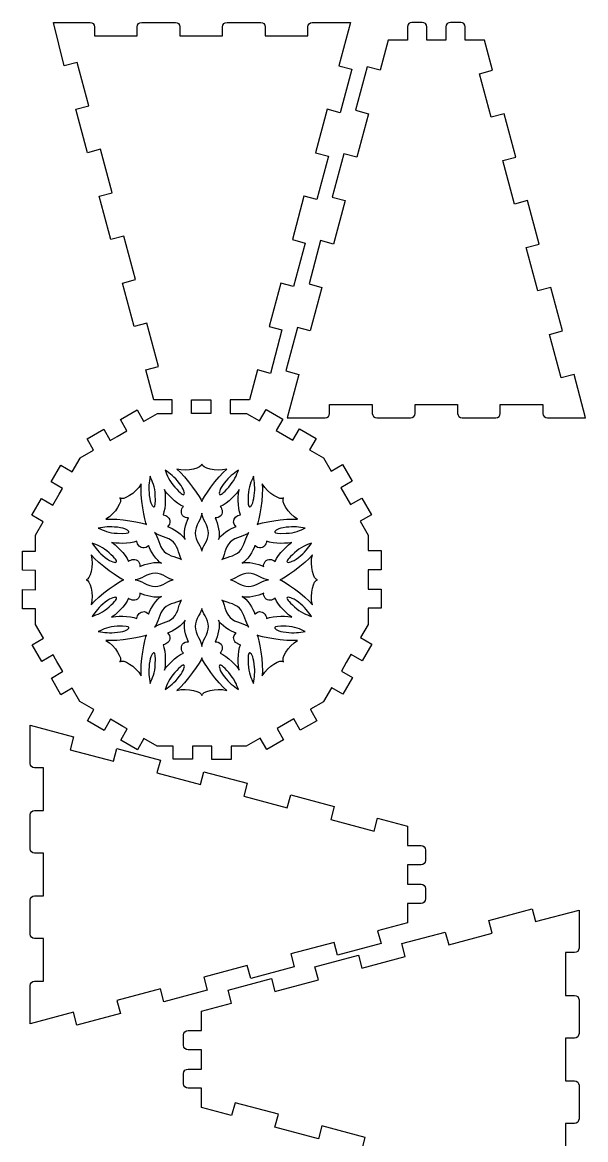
# Model space of a CAD drawing. Extents: x 4 to 934, y -398 to -4.
# Drawn here: x 470.2 to 596.6, y -254.5 to -4 of the extents above; entities that cross this region are included whole.
import ezdxf

# ---------------------------------------------------------------- set-up
doc = ezdxf.new("R2010")
doc.units = 0
doc.header["$MEASUREMENT"] = 0
doc.layers.add('LAYER_1', color=7, linetype='CONTINUOUS')

msp = doc.modelspace()

# ---------------------------------------------------------------- linework, layer by layer
at = {"layer": 'LAYER_1'}
msp.add_lwpolyline([(508.2, -88.68), (512.52, -88.68), (512.52, -91.68), (508.2, -91.68), (508.2, -88.68)], dxfattribs=at)
for points, knots in [([(547.83, -126.74), (547.83, -126.74), (550.76, -126.74), (550.76, -126.74), (550.76, -126.74), (550.76, -122.42), (550.76, -122.42), (550.76, -122.42), (547.83, -122.42), (547.83, -122.42), (547.83, -122.42), (547.83, -122.42), (547.83, -122.42), (547.83, -122.42), (547.83, -119), (547.83, -119), (547.83, -119), (547.82, -119), (547.82, -119), (547.82, -119), (546.01, -115.86), (546.01, -115.86), (546.01, -115.86), (548.55, -114.4), (548.55, -114.4), (548.55, -114.4), (546.39, -110.66), (546.39, -110.66), (546.39, -110.66), (543.85, -112.12), (543.85, -112.12), (543.85, -112.12), (541.69, -108.37), (541.69, -108.37), (541.69, -108.37), (544.23, -106.91), (544.23, -106.91), (544.23, -106.91), (542.07, -103.17), (542.07, -103.17), (542.07, -103.17), (539.53, -104.63), (539.53, -104.63), (539.53, -104.63), (539.53, -104.63), (539.53, -104.63), (539.53, -104.63), (537.82, -101.68), (537.82, -101.68), (537.82, -101.68), (534.68, -99.86), (534.68, -99.86), (534.68, -99.86), (534.68, -99.86), (534.68, -99.86), (534.68, -99.86), (536.14, -97.32), (536.14, -97.32), (536.14, -97.32), (532.4, -95.17), (532.4, -95.17), (532.4, -95.17), (530.94, -97.7), (530.94, -97.7), (530.94, -97.7), (527.19, -95.54), (527.19, -95.54), (527.19, -95.54), (528.65, -93), (528.65, -93), (528.65, -93), (524.91, -90.84), (524.91, -90.84), (524.91, -90.84), (523.45, -93.38), (523.45, -93.38), (523.45, -93.38), (520.51, -91.68), (520.51, -91.68), (520.51, -91.68), (516.84, -91.68), (516.84, -91.68), (516.84, -91.68), (516.84, -88.68), (516.84, -88.68), (516.84, -88.68), (521.17, -88.68), (521.17, -88.68), (521.17, -88.68), (522.97, -81.94), (522.97, -81.94), (522.97, -81.94), (525.87, -82.72), (525.87, -82.72), (525.87, -82.72), (528.48, -72.97), (528.48, -72.97), (528.48, -72.97), (525.58, -72.2), (525.58, -72.2), (525.58, -72.2), (525.58, -72.2), (525.58, -72.2), (525.58, -72.2), (528.19, -62.46), (528.19, -62.46), (528.19, -62.46), (528.19, -62.46), (528.19, -62.46), (528.19, -62.46), (531.09, -63.23), (531.09, -63.23), (531.09, -63.23), (533.7, -53.49), (533.7, -53.49), (533.7, -53.49), (530.8, -52.71), (530.8, -52.71), (530.8, -52.71), (530.8, -52.71), (530.8, -52.71), (530.8, -52.71), (533.41, -42.97), (533.41, -42.97), (533.41, -42.97), (533.42, -42.97), (533.42, -42.97), (533.42, -42.97), (536.31, -43.75), (536.31, -43.75), (536.31, -43.75), (538.92, -34), (538.92, -34), (538.92, -34), (536.03, -33.23), (536.03, -33.23), (536.03, -33.23), (536.02, -33.23), (536.02, -33.23), (536.02, -33.23), (538.63, -23.49), (538.63, -23.49), (538.63, -23.49), (538.64, -23.49), (538.64, -23.49), (538.64, -23.49), (541.53, -24.26), (541.53, -24.26), (541.53, -24.26), (544.14, -14.52), (544.14, -14.52), (544.14, -14.52), (541.25, -13.74), (541.25, -13.74), (541.25, -13.74), (541.24, -13.74), (541.24, -13.74), (541.24, -13.74), (543.85, -4), (543.85, -4), (543.85, -4), (535.29, -4), (535.29, -4), (535.29, -4), (535.28, -4), (535.28, -4), (534.73, -4.01), (534.29, -4.45), (534.29, -5), (534.29, -5), (534.29, -7), (534.29, -7), (534.29, -7), (524.72, -7), (524.72, -7), (524.72, -7), (524.72, -5), (524.72, -5), (524.72, -4.45), (524.27, -4), (523.72, -4), (523.72, -4), (516.15, -4), (516.15, -4), (515.59, -4), (515.14, -4.45), (515.14, -5), (515.14, -5), (515.14, -7), (515.14, -7), (515.14, -7), (505.58, -7), (505.58, -7), (505.58, -7), (505.58, -5), (505.58, -5), (505.58, -4.45), (505.13, -4), (504.58, -4), (504.58, -4), (497.01, -4), (497.01, -4), (496.45, -4), (496.01, -4.45), (496.01, -5), (496.01, -5), (496.01, -7), (496.01, -7), (496.01, -7), (486.44, -7), (486.44, -7), (486.44, -7), (486.44, -5), (486.44, -5), (486.44, -4.45), (485.99, -4), (485.44, -4), (485.44, -4), (477.26, -4), (477.26, -4), (477.26, -4), (479.64, -13.74), (479.64, -13.74), (479.64, -13.74), (482.54, -12.97), (482.54, -12.97), (482.54, -12.97), (485.15, -22.71), (485.15, -22.71), (485.15, -22.71), (482.25, -23.49), (482.25, -23.49), (482.25, -23.49), (484.86, -33.23), (484.86, -33.23), (484.86, -33.23), (487.76, -32.45), (487.76, -32.45), (487.76, -32.45), (490.37, -42.2), (490.37, -42.2), (490.37, -42.2), (487.47, -42.97), (487.47, -42.97), (487.47, -42.97), (490.08, -52.71), (490.08, -52.71), (490.08, -52.71), (492.98, -51.94), (492.98, -51.94), (492.98, -51.94), (495.59, -61.68), (495.59, -61.68), (495.59, -61.68), (492.69, -62.46), (492.69, -62.46), (492.69, -62.46), (495.3, -72.2), (495.3, -72.2), (495.3, -72.2), (498.2, -71.42), (498.2, -71.42), (498.2, -71.42), (500.81, -81.16), (500.81, -81.16), (500.81, -81.16), (497.91, -81.94), (497.91, -81.94), (497.91, -81.94), (499.72, -88.68), (499.72, -88.68), (499.72, -88.68), (503.88, -88.68), (503.88, -88.68), (503.88, -88.68), (503.88, -91.68), (503.88, -91.68), (503.88, -91.68), (500.56, -91.68), (500.56, -91.68), (500.56, -91.68), (497.45, -93.47), (497.45, -93.47), (497.45, -93.47), (497.44, -93.45), (497.44, -93.45), (497.44, -93.45), (495.99, -90.92), (495.99, -90.92), (495.99, -90.92), (492.25, -93.07), (492.25, -93.07), (492.25, -93.07), (493.7, -95.61), (493.7, -95.61), (493.7, -95.61), (493.7, -95.61), (493.7, -95.61), (493.7, -95.61), (491.53, -96.86), (491.53, -96.86), (491.53, -96.86), (489.96, -97.77), (489.96, -97.77), (489.96, -97.77), (489.95, -97.77), (489.95, -97.77), (489.95, -97.77), (488.49, -95.23), (488.49, -95.23), (488.49, -95.23), (484.75, -97.38), (484.75, -97.38), (484.75, -97.38), (486.2, -99.92), (486.2, -99.92), (486.2, -99.92), (486.21, -99.93), (486.21, -99.93), (486.21, -99.93), (483.23, -101.66), (483.23, -101.66), (483.23, -101.66), (483.2, -101.7), (483.2, -101.7), (483.2, -101.7), (481.42, -104.76), (481.42, -104.76), (481.42, -104.76), (481.41, -104.75), (481.41, -104.75), (481.41, -104.75), (478.89, -103.29), (478.89, -103.29), (478.89, -103.29), (476.72, -107.03), (476.72, -107.03), (476.72, -107.03), (479.25, -108.5), (479.25, -108.5), (479.25, -108.5), (479.25, -108.5), (479.25, -108.5), (479.25, -108.5), (478.52, -109.77), (478.52, -109.77), (478.52, -109.77), (477.09, -112.24), (477.09, -112.24), (477.09, -112.24), (477.08, -112.24), (477.08, -112.24), (477.08, -112.24), (474.55, -110.77), (474.55, -110.77), (474.55, -110.77), (472.38, -114.51), (472.38, -114.51), (472.38, -114.51), (474.91, -115.98), (474.91, -115.98), (474.91, -115.98), (474.93, -115.98), (474.93, -115.98), (474.93, -115.98), (473.21, -118.97), (473.21, -118.97), (473.21, -118.97), (473.2, -122.56), (473.2, -122.56), (473.2, -122.56), (473.19, -122.56), (473.19, -122.56), (473.19, -122.56), (470.27, -122.55), (470.27, -122.55), (470.27, -122.55), (470.26, -126.87), (470.26, -126.87), (470.26, -126.87), (473.19, -126.88), (473.19, -126.88), (473.19, -126.88), (473.19, -126.88), (473.19, -126.88), (473.19, -126.88), (473.19, -128.92), (473.19, -128.92), (473.19, -128.92), (473.19, -131.21), (473.19, -131.21), (473.19, -131.21), (473.18, -131.21), (473.18, -131.21), (473.18, -131.21), (470.25, -131.2), (470.25, -131.2), (470.25, -131.2), (470.24, -135.52), (470.24, -135.52), (470.24, -135.52), (473.17, -135.53), (473.17, -135.53), (473.17, -135.53), (473.19, -135.53), (473.19, -135.53), (473.19, -135.53), (473.19, -138.97), (473.19, -138.97), (473.19, -138.97), (473.2, -139), (473.2, -139), (473.2, -139), (474.98, -142.09), (474.98, -142.09), (474.98, -142.09), (474.97, -142.09), (474.97, -142.09), (474.97, -142.09), (472.44, -143.55), (472.44, -143.55), (472.44, -143.55), (474.59, -147.29), (474.59, -147.29), (474.59, -147.29), (477.13, -145.84), (477.13, -145.84), (477.13, -145.84), (477.68, -146.78), (477.68, -146.78), (477.68, -146.78), (477.99, -147.32), (477.99, -147.32), (477.99, -147.32), (479.29, -149.58), (479.29, -149.58), (479.29, -149.58), (479.28, -149.58), (479.28, -149.58), (479.28, -149.58), (476.75, -151.04), (476.75, -151.04), (476.75, -151.04), (478.9, -154.79), (478.9, -154.79), (478.9, -154.79), (481.44, -153.33), (481.44, -153.33), (481.44, -153.33), (481.45, -153.32), (481.45, -153.32), (481.45, -153.32), (483.17, -156.29), (483.17, -156.29), (483.17, -156.29), (486.29, -158.1), (486.29, -158.1), (486.29, -158.1), (486.28, -158.11), (486.28, -158.11), (486.28, -158.11), (484.82, -160.64), (484.82, -160.64), (484.82, -160.64), (488.56, -162.8), (488.56, -162.8), (488.56, -162.8), (490.02, -160.27), (490.02, -160.27), (490.02, -160.27), (490.03, -160.27), (490.03, -160.27), (490.03, -160.27), (492.06, -161.45), (492.06, -161.45), (492.06, -161.45), (492.79, -161.87), (492.79, -161.87), (492.79, -161.87), (493.77, -162.43), (493.77, -162.43), (493.77, -162.43), (493.77, -162.44), (493.77, -162.44), (493.77, -162.44), (492.3, -164.97), (492.3, -164.97), (492.3, -164.97), (496.04, -167.14), (496.04, -167.14), (496.04, -167.14), (497.51, -164.6), (497.51, -164.6), (497.51, -164.6), (497.51, -164.6), (497.51, -164.6), (497.51, -164.6), (500.48, -166.31), (500.48, -166.31), (500.48, -166.31), (504.09, -166.31), (504.09, -166.31), (504.09, -166.31), (504.09, -166.32), (504.09, -166.32), (504.09, -166.32), (504.09, -169.25), (504.09, -169.25), (504.09, -169.25), (508.41, -169.25), (508.41, -169.25), (508.41, -169.25), (508.41, -166.32), (508.41, -166.32), (508.41, -166.32), (508.41, -166.32), (508.41, -166.32), (508.41, -166.32), (510.46, -166.32), (510.46, -166.32), (510.46, -166.32), (512.74, -166.32), (512.74, -166.32), (512.74, -166.32), (512.74, -166.33), (512.74, -166.33), (512.74, -166.33), (512.74, -169.26), (512.74, -169.26), (512.74, -169.26), (517.06, -169.26), (517.06, -169.26), (517.06, -169.26), (517.06, -166.34), (517.06, -166.34), (517.06, -166.34), (517.06, -166.32), (517.06, -166.32), (517.06, -166.32), (520.48, -166.32), (520.48, -166.32), (520.48, -166.32), (523.61, -164.52), (523.61, -164.52), (523.61, -164.52), (523.62, -164.53), (523.62, -164.53), (523.62, -164.53), (525.08, -167.06), (525.08, -167.06), (525.08, -167.06), (528.82, -164.9), (528.82, -164.9), (528.82, -164.9), (527.36, -162.37), (527.36, -162.37), (527.36, -162.37), (527.36, -162.36), (527.36, -162.36), (527.36, -162.36), (531.11, -160.2), (531.11, -160.2), (531.11, -160.2), (532.57, -162.74), (532.57, -162.74), (532.57, -162.74), (536.31, -160.59), (536.31, -160.59), (536.31, -160.59), (534.85, -158.05), (534.85, -158.05), (534.85, -158.05), (534.85, -158.04), (534.85, -158.04), (534.85, -158.04), (537.81, -156.33), (537.81, -156.33), (537.81, -156.33), (537.82, -156.32), (537.82, -156.32), (537.82, -156.32), (539.62, -153.2), (539.62, -153.2), (539.62, -153.2), (539.63, -153.2), (539.63, -153.2), (539.63, -153.2), (542.16, -154.67), (542.16, -154.67), (542.16, -154.67), (544.32, -150.93), (544.32, -150.93), (544.32, -150.93), (541.79, -149.46), (541.79, -149.46), (541.79, -149.46), (542.9, -147.53), (542.9, -147.53), (542.9, -147.53), (543.95, -145.71), (543.95, -145.71), (543.95, -145.71), (543.96, -145.72), (543.96, -145.72), (543.96, -145.72), (546.49, -147.18), (546.49, -147.18), (546.49, -147.18), (548.65, -143.44), (548.65, -143.44), (548.65, -143.44), (546.12, -141.97), (546.12, -141.97), (546.12, -141.97), (546.11, -141.97), (546.11, -141.97), (546.11, -141.97), (547.82, -139.01), (547.82, -139.01), (547.82, -139.01), (547.83, -135.39), (547.83, -135.39), (547.83, -135.39), (550.75, -135.39), (550.75, -135.39), (550.75, -135.39), (550.75, -131.07), (550.75, -131.07), (550.75, -131.07), (547.83, -131.06), (547.83, -131.06), (547.83, -131.06), (547.83, -126.74), (547.83, -126.74), (547.83, -126.74), (547.83, -126.74), (547.83, -126.74)], [0, 0, 0, 0, 1, 1, 1, 2, 2, 2, 3, 3, 3, 4, 4, 4, 5, 5, 5, 6, 6, 6, 7, 7, 7, 8, 8, 8, 9, 9, 9, 10, 10, 10, 11, 11, 11, 12, 12, 12, 13, 13, 13, 14, 14, 14, 15, 15, 15, 16, 16, 16, 17, 17, 17, 18, 18, 18, 19, 19, 19, 20, 20, 20, 21, 21, 21, 22, 22, 22, 23, 23, 23, 24, 24, 24, 25, 25, 25, 26, 26, 26, 27, 27, 27, 28, 28, 28, 29, 29, 29, 30, 30, 30, 31, 31, 31, 32, 32, 32, 33, 33, 33, 34, 34, 34, 35, 35, 35, 36, 36, 36, 37, 37, 37, 38, 38, 38, 39, 39, 39, 40, 40, 40, 41, 41, 41, 42, 42, 42, 43, 43, 43, 44, 44, 44, 45, 45, 45, 46, 46, 46, 47, 47, 47, 48, 48, 48, 49, 49, 49, 50, 50, 50, 51, 51, 51, 52, 52, 52, 53, 53, 53, 54, 54, 54, 55, 55, 55, 56, 56, 56, 57, 57, 57, 58, 58, 58, 59, 59, 59, 60, 60, 60, 61, 61, 61, 62, 62, 62, 63, 63, 63, 64, 64, 64, 65, 65, 65, 66, 66, 66, 67, 67, 67, 68, 68, 68, 69, 69, 69, 70, 70, 70, 71, 71, 71, 72, 72, 72, 73, 73, 73, 74, 74, 74, 75, 75, 75, 76, 76, 76, 77, 77, 77, 78, 78, 78, 79, 79, 79, 80, 80, 80, 81, 81, 81, 82, 82, 82, 83, 83, 83, 84, 84, 84, 85, 85, 85, 86, 86, 86, 87, 87, 87, 88, 88, 88, 89, 89, 89, 90, 90, 90, 91, 91, 91, 92, 92, 92, 93, 93, 93, 94, 94, 94, 95, 95, 95, 96, 96, 96, 97, 97, 97, 98, 98, 98, 99, 99, 99, 100, 100, 100, 101, 101, 101, 102, 102, 102, 103, 103, 103, 104, 104, 104, 105, 105, 105, 106, 106, 106, 107, 107, 107, 108, 108, 108, 109, 109, 109, 110, 110, 110, 111, 111, 111, 112, 112, 112, 113, 113, 113, 114, 114, 114, 115, 115, 115, 116, 116, 116, 117, 117, 117, 118, 118, 118, 119, 119, 119, 120, 120, 120, 121, 121, 121, 122, 122, 122, 123, 123, 123, 124, 124, 124, 125, 125, 125, 126, 126, 126, 127, 127, 127, 128, 128, 128, 129, 129, 129, 130, 130, 130, 131, 131, 131, 132, 132, 132, 133, 133, 133, 134, 134, 134, 135, 135, 135, 136, 136, 136, 137, 137, 137, 138, 138, 138, 139, 139, 139, 140, 140, 140, 141, 141, 141, 142, 142, 142, 143, 143, 143, 144, 144, 144, 145, 145, 145, 146, 146, 146, 147, 147, 147, 148, 148, 148, 149, 149, 149, 150, 150, 150, 151, 151, 151, 152, 152, 152, 153, 153, 153, 154, 154, 154, 155, 155, 155, 156, 156, 156, 157, 157, 157, 158, 158, 158, 159, 159, 159, 160, 160, 160, 161, 161, 161, 162, 162, 162, 163, 163, 163, 164, 164, 164, 165, 165, 165, 166, 166, 166, 167, 167, 167, 168, 168, 168, 169, 169, 169, 170, 170, 170, 171, 171, 171, 172, 172, 172, 173, 173, 173, 174, 174, 174, 175, 175, 175, 176, 176, 176, 177, 177, 177, 178, 178, 178, 179, 179, 179, 180, 180, 180, 181, 181, 181, 182, 182, 182, 183, 183, 183, 184, 184, 184, 185, 185, 185, 186, 186, 186, 187, 187, 187, 188, 188, 188, 189, 189, 189, 190, 190, 190, 191, 191, 191, 192, 192, 192, 193, 193, 193, 194, 194, 194, 195, 195, 195, 196, 196, 196, 197, 197, 197, 198, 198, 198, 199, 199, 199, 200, 200, 200, 201, 201, 201, 202, 202, 202, 203, 203, 203, 204, 204, 204, 205, 205, 205, 206, 206, 206, 207, 207, 207, 208, 208, 208, 209, 209, 209, 210, 210, 210, 211, 211, 211, 212, 212, 212, 212]), ([(534.83, -73.19), (534.83, -73.19), (537.43, -63.45), (537.43, -63.45), (537.43, -63.45), (534.54, -62.67), (534.54, -62.67), (534.54, -62.67), (537.15, -52.93), (537.15, -52.93), (537.15, -52.93), (540.05, -53.71), (540.05, -53.71), (540.05, -53.71), (542.66, -43.97), (542.66, -43.97), (542.66, -43.97), (539.76, -43.19), (539.76, -43.19), (539.76, -43.19), (542.37, -33.45), (542.37, -33.45), (542.37, -33.45), (545.27, -34.22), (545.27, -34.22), (545.27, -34.22), (547.88, -24.48), (547.88, -24.48), (547.88, -24.48), (544.98, -23.71), (544.98, -23.71), (544.98, -23.71), (547.59, -13.96), (547.59, -13.96), (547.59, -13.96), (550.48, -14.74), (550.48, -14.74), (550.48, -14.74), (552.29, -8), (552.29, -8), (552.29, -8), (556.62, -8), (556.62, -8), (556.62, -8), (556.62, -5), (556.62, -5), (556.62, -4.45), (557.06, -4), (557.62, -4), (557.62, -4), (559.94, -4), (559.94, -4), (560.49, -4), (560.94, -4.45), (560.94, -5), (560.94, -5), (560.94, -8), (560.94, -8), (560.94, -8), (565.26, -8), (565.26, -8), (565.26, -8), (565.26, -5), (565.26, -5), (565.26, -4.45), (565.71, -4), (566.26, -4), (566.26, -4), (568.58, -4), (568.58, -4), (569.14, -4), (569.58, -4.45), (569.58, -5), (569.58, -5), (569.58, -8), (569.58, -8), (569.58, -8), (573.91, -8), (573.91, -8), (573.91, -8), (575.71, -14.74), (575.71, -14.74), (575.71, -14.74), (572.81, -15.52), (572.81, -15.52), (572.81, -15.52), (575.42, -25.26), (575.42, -25.26), (575.42, -25.26), (578.32, -24.48), (578.32, -24.48), (578.32, -24.48), (580.93, -34.22), (580.93, -34.22), (580.93, -34.22), (578.03, -35), (578.03, -35), (578.03, -35), (580.64, -44.74), (580.64, -44.74), (580.64, -44.74), (583.54, -43.97), (583.54, -43.97), (583.54, -43.97), (586.15, -53.71), (586.15, -53.71), (586.15, -53.71), (583.25, -54.48), (583.25, -54.48), (583.25, -54.48), (585.86, -64.23), (585.86, -64.23), (585.86, -64.23), (588.76, -63.45), (588.76, -63.45), (588.76, -63.45), (591.37, -73.19), (591.37, -73.19), (591.37, -73.19), (588.47, -73.97), (588.47, -73.97), (588.47, -73.97), (591.08, -83.71), (591.08, -83.71), (591.08, -83.71), (593.98, -82.93), (593.98, -82.93), (593.98, -82.93), (596.59, -92.67), (596.59, -92.67), (596.59, -92.67), (588.02, -92.68), (588.02, -92.68), (588.02, -92.68), (588.01, -92.68), (588.01, -92.68), (587.46, -92.67), (587.02, -92.23), (587.02, -91.68), (587.02, -91.68), (587.02, -89.68), (587.02, -89.68), (587.02, -89.68), (577.45, -89.68), (577.45, -89.68), (577.45, -89.68), (577.45, -91.68), (577.45, -91.68), (577.45, -92.23), (577.01, -92.68), (576.45, -92.68), (576.45, -92.68), (568.88, -92.68), (568.88, -92.68), (568.33, -92.68), (567.88, -92.23), (567.88, -91.68), (567.88, -91.68), (567.88, -89.68), (567.88, -89.68), (567.88, -89.68), (558.32, -89.68), (558.32, -89.68), (558.32, -89.68), (558.32, -91.68), (558.32, -91.68), (558.32, -92.23), (557.87, -92.68), (557.31, -92.68), (557.31, -92.68), (549.74, -92.68), (549.74, -92.68), (549.19, -92.68), (548.74, -92.23), (548.74, -91.68), (548.74, -91.68), (548.74, -89.68), (548.74, -89.68), (548.74, -89.68), (539.17, -89.68), (539.17, -89.68), (539.17, -89.68), (539.17, -91.68), (539.17, -91.68), (539.17, -92.23), (538.73, -92.67), (538.18, -92.68), (538.18, -92.68), (538.17, -92.68), (538.17, -92.68), (538.17, -92.68), (529.61, -92.67), (529.61, -92.67), (529.61, -92.67), (532.22, -82.93), (532.22, -82.93), (532.22, -82.93), (529.32, -82.16), (529.32, -82.16), (529.32, -82.16), (531.93, -72.41), (531.93, -72.41), (531.93, -72.41), (534.83, -73.19), (534.83, -73.19)], [0, 0, 0, 0, 1, 1, 1, 2, 2, 2, 3, 3, 3, 4, 4, 4, 5, 5, 5, 6, 6, 6, 7, 7, 7, 8, 8, 8, 9, 9, 9, 10, 10, 10, 11, 11, 11, 12, 12, 12, 13, 13, 13, 14, 14, 14, 15, 15, 15, 16, 16, 16, 17, 17, 17, 18, 18, 18, 19, 19, 19, 20, 20, 20, 21, 21, 21, 22, 22, 22, 23, 23, 23, 24, 24, 24, 25, 25, 25, 26, 26, 26, 27, 27, 27, 28, 28, 28, 29, 29, 29, 30, 30, 30, 31, 31, 31, 32, 32, 32, 33, 33, 33, 34, 34, 34, 35, 35, 35, 36, 36, 36, 37, 37, 37, 38, 38, 38, 39, 39, 39, 40, 40, 40, 41, 41, 41, 42, 42, 42, 43, 43, 43, 44, 44, 44, 45, 45, 45, 46, 46, 46, 47, 47, 47, 48, 48, 48, 49, 49, 49, 50, 50, 50, 51, 51, 51, 52, 52, 52, 53, 53, 53, 54, 54, 54, 55, 55, 55, 56, 56, 56, 57, 57, 57, 58, 58, 58, 59, 59, 59, 60, 60, 60, 61, 61, 61, 62, 62, 62, 63, 63, 63, 64, 64, 64, 65, 65, 65, 66, 66, 66, 67, 67, 67, 68, 68, 68, 68]), ([(505.45, -107.32), (506.59, -108.74), (506.7, -109.67), (506.49, -109.87), (506.28, -110.07), (505.73, -109.59), (504.47, -108.23), (503.2, -106.87), (502.67, -105.5), (502.28, -104.38), (503.42, -105.18), (504.32, -105.89), (505.45, -107.32)], [0, 0, 0, 0, 1, 1, 1, 2, 2, 2, 3, 3, 3, 4, 4, 4, 4]), ([(510.49, -103.04), (510.49, -103.97), (513.68, -104.83), (516.09, -104.2), (514.09, -105.82), (510.49, -110.84), (510.49, -111.47), (510.49, -110.84), (506.89, -105.82), (504.89, -104.2), (507.3, -104.83), (510.49, -103.97), (510.49, -103.04)], [0, 0, 0, 0, 1, 1, 1, 2, 2, 2, 3, 3, 3, 4, 4, 4, 4]), ([(518.71, -104.38), (518.31, -105.5), (517.78, -106.87), (516.52, -108.23), (515.25, -109.59), (514.7, -110.07), (514.5, -109.87), (514.29, -109.67), (514.39, -108.74), (515.53, -107.32), (516.67, -105.89), (517.56, -105.18), (518.71, -104.38)], [0, 0, 0, 0, 1, 1, 1, 2, 2, 2, 3, 3, 3, 4, 4, 4, 4]), ([(492.13, -110.64), (492.79, -111.3), (495.66, -109.65), (496.91, -107.5), (496.64, -110.06), (497.65, -116.16), (498.1, -116.61), (497.65, -116.16), (491.55, -115.15), (488.99, -115.42), (491.14, -114.17), (492.79, -111.3), (492.13, -110.64)], [0, 0, 0, 0, 1, 1, 1, 2, 2, 2, 3, 3, 3, 4, 4, 4, 4]), ([(498.89, -105.78), (499.4, -106.85), (500, -108.2), (500.06, -110.05), (500.13, -111.91), (500.08, -112.64), (499.79, -112.64), (499.5, -112.64), (498.92, -111.92), (498.72, -110.11), (498.52, -108.3), (498.65, -107.16), (498.89, -105.78)], [0, 0, 0, 0, 1, 1, 1, 2, 2, 2, 3, 3, 3, 4, 4, 4, 4]), ([(520.92, -110.05), (520.99, -108.2), (521.58, -106.85), (522.1, -105.78), (522.34, -107.16), (522.46, -108.3), (522.26, -110.11), (522.06, -111.92), (521.48, -112.64), (521.19, -112.64), (520.9, -112.64), (520.86, -111.91), (520.92, -110.05)], [0, 0, 0, 0, 1, 1, 1, 2, 2, 2, 3, 3, 3, 4, 4, 4, 4]), ([(524.07, -107.5), (525.33, -109.65), (528.19, -111.3), (528.85, -110.64), (528.19, -111.3), (529.84, -114.17), (531.99, -115.42), (529.43, -115.15), (523.34, -116.16), (522.89, -116.61), (523.34, -116.16), (524.34, -110.06), (524.07, -107.5)], [0, 0, 0, 0, 1, 1, 1, 2, 2, 2, 3, 3, 3, 4, 4, 4, 4]), ([(502.12, -108.78), (502.37, -109.4), (504.78, -111.97), (506.36, -112.56), (505.86, -113.22), (505.65, -114.19), (506.42, -114.82), (506.92, -115.24), (507.51, -115.12), (507.51, -115.12), (506.87, -116.23), (506.31, -118.91), (506.74, -119.95), (506.31, -118.91), (504.02, -117.41), (502.78, -117.08), (502.78, -117.08), (503.29, -116.74), (503.35, -116.09), (503.44, -115.11), (502.61, -114.56), (501.79, -114.45), (502.48, -112.92), (502.37, -109.4), (502.12, -108.78)], [0, 0, 0, 0, 1, 1, 1, 2, 2, 2, 3, 3, 3, 4, 4, 4, 5, 5, 5, 6, 6, 6, 7, 7, 7, 8, 8, 8, 8]), ([(519.2, -114.45), (518.38, -114.56), (517.55, -115.11), (517.64, -116.09), (517.7, -116.74), (518.2, -117.08), (518.2, -117.08), (516.96, -117.41), (514.67, -118.91), (514.24, -119.95), (514.67, -118.91), (514.11, -116.23), (513.47, -115.12), (513.47, -115.12), (514.07, -115.24), (514.57, -114.82), (515.33, -114.19), (515.13, -113.22), (514.63, -112.56), (516.21, -111.97), (518.61, -109.4), (518.87, -108.78), (518.61, -109.4), (518.5, -112.92), (519.2, -114.45)], [0, 0, 0, 0, 1, 1, 1, 2, 2, 2, 3, 3, 3, 4, 4, 4, 5, 5, 5, 6, 6, 6, 7, 7, 7, 8, 8, 8, 8]), ([(510.49, -122.59), (510.49, -121.83), (509, -120.16), (509, -118.54), (509, -116.92), (510.49, -115.15), (510.49, -114.04), (510.49, -115.15), (511.99, -116.92), (511.99, -118.54), (511.99, -120.16), (510.49, -121.83), (510.49, -122.59)], [0, 0, 0, 0, 1, 1, 1, 2, 2, 2, 3, 3, 3, 4, 4, 4, 4]), ([(491.6, -117.23), (493.41, -117.43), (494.13, -118.02), (494.13, -118.3), (494.13, -118.59), (493.4, -118.64), (491.54, -118.57), (489.69, -118.51), (488.34, -117.91), (487.27, -117.4), (488.65, -117.16), (489.78, -117.03), (491.6, -117.23)], [0, 0, 0, 0, 1, 1, 1, 2, 2, 2, 3, 3, 3, 4, 4, 4, 4]), ([(533.71, -117.4), (532.64, -117.91), (531.29, -118.51), (529.44, -118.57), (527.59, -118.64), (526.86, -118.59), (526.86, -118.3), (526.85, -118.02), (527.57, -117.44), (529.39, -117.23), (531.2, -117.03), (532.34, -117.16), (533.71, -117.4)], [0, 0, 0, 0, 1, 1, 1, 2, 2, 2, 3, 3, 3, 4, 4, 4, 4]), ([(504.16, -120.55), (505.3, -121.69), (505.42, -123.93), (505.96, -124.47), (505.42, -123.93), (503.19, -123.81), (502.04, -122.66), (500.89, -121.52), (500.7, -119.21), (499.91, -118.42), (500.7, -119.21), (503.01, -119.41), (504.16, -120.55)], [0, 0, 0, 0, 1, 1, 1, 2, 2, 2, 3, 3, 3, 4, 4, 4, 4]), ([(521.07, -118.42), (520.29, -119.21), (520.09, -121.52), (518.95, -122.66), (517.8, -123.81), (515.56, -123.93), (515.02, -124.47), (515.56, -123.93), (515.68, -121.69), (516.83, -120.55), (517.98, -119.41), (520.29, -119.21), (521.07, -118.42)], [0, 0, 0, 0, 1, 1, 1, 2, 2, 2, 3, 3, 3, 4, 4, 4, 4]), ([(489.72, -122.98), (491.08, -124.24), (491.56, -124.79), (491.35, -125), (491.15, -125.2), (490.24, -125.1), (488.81, -123.97), (487.38, -122.83), (486.68, -121.93), (485.87, -120.78), (486.99, -121.18), (488.36, -121.71), (489.72, -122.98)], [0, 0, 0, 0, 1, 1, 1, 2, 2, 2, 3, 3, 3, 4, 4, 4, 4]), ([(498.57, -121.29), (498.9, -122.53), (500.41, -124.82), (501.44, -125.25), (500.41, -124.82), (497.72, -125.38), (496.61, -126.02), (496.61, -126.02), (496.73, -125.43), (496.31, -124.93), (495.68, -124.17), (494.7, -124.37), (494.05, -124.87), (493.46, -123.29), (490.89, -120.88), (490.27, -120.62), (490.89, -120.88), (494.4, -121), (495.94, -120.3), (496.05, -121.12), (496.6, -121.95), (497.58, -121.86), (498.23, -121.8), (498.57, -121.29), (498.57, -121.29)], [0, 0, 0, 0, 1, 1, 1, 2, 2, 2, 3, 3, 3, 4, 4, 4, 5, 5, 5, 6, 6, 6, 7, 7, 7, 8, 8, 8, 8]), ([(523.4, -121.86), (524.38, -121.95), (524.93, -121.12), (525.04, -120.3), (526.58, -121), (530.1, -120.88), (530.72, -120.62), (530.1, -120.88), (527.53, -123.29), (526.94, -124.87), (526.28, -124.37), (525.3, -124.17), (524.67, -124.93), (524.25, -125.43), (524.38, -126.02), (524.38, -126.02), (523.26, -125.38), (520.58, -124.82), (519.54, -125.25), (520.58, -124.82), (522.08, -122.53), (522.42, -121.29), (522.42, -121.29), (522.75, -121.8), (523.4, -121.86)], [0, 0, 0, 0, 1, 1, 1, 2, 2, 2, 3, 3, 3, 4, 4, 4, 5, 5, 5, 6, 6, 6, 7, 7, 7, 8, 8, 8, 8]), ([(535.12, -120.78), (534.31, -121.93), (533.6, -122.83), (532.18, -123.97), (530.75, -125.1), (529.83, -125.2), (529.63, -125), (529.43, -124.79), (529.91, -124.24), (531.27, -122.98), (532.62, -121.71), (533.99, -121.18), (535.12, -120.78)], [0, 0, 0, 0, 1, 1, 1, 2, 2, 2, 3, 3, 3, 4, 4, 4, 4]), ([(484.52, -129), (485.46, -129), (486.32, -125.81), (485.69, -123.4), (487.31, -125.4), (492.33, -129), (492.97, -129), (492.32, -129), (487.31, -132.6), (485.69, -134.6), (486.32, -132.19), (485.46, -129), (484.52, -129)], [0, 0, 0, 0, 1, 1, 1, 2, 2, 2, 3, 3, 3, 4, 4, 4, 4]), ([(535.3, -134.6), (533.68, -132.6), (528.66, -129), (528.02, -129), (528.66, -129), (533.68, -125.4), (535.3, -123.4), (534.66, -125.81), (535.52, -129), (536.46, -129), (535.52, -129), (534.66, -132.19), (535.3, -134.6)], [0, 0, 0, 0, 1, 1, 1, 2, 2, 2, 3, 3, 3, 4, 4, 4, 4]), ([(504.08, -129), (503.32, -129), (501.65, -130.5), (500.03, -130.5), (498.41, -130.5), (496.64, -129), (495.53, -129), (496.64, -129), (498.41, -127.51), (500.03, -127.51), (501.65, -127.51), (503.32, -129), (504.08, -129)], [0, 0, 0, 0, 1, 1, 1, 2, 2, 2, 3, 3, 3, 4, 4, 4, 4]), ([(525.46, -129), (524.34, -129), (522.57, -130.5), (520.95, -130.5), (519.33, -130.5), (517.66, -129), (516.9, -129), (517.66, -129), (519.33, -127.51), (520.95, -127.51), (522.57, -127.51), (524.34, -129), (525.46, -129)], [0, 0, 0, 0, 1, 1, 1, 2, 2, 2, 3, 3, 3, 4, 4, 4, 4]), ([(497.58, -136.14), (496.6, -136.06), (496.05, -136.88), (495.94, -137.71), (494.41, -137.01), (490.89, -137.12), (490.27, -137.38), (490.89, -137.12), (493.46, -134.71), (494.05, -133.13), (494.7, -133.64), (495.68, -133.84), (496.31, -133.08), (496.73, -132.58), (496.61, -131.98), (496.61, -131.98), (497.72, -132.62), (500.41, -133.18), (501.44, -132.75), (500.41, -133.18), (498.9, -135.47), (498.57, -136.71), (498.57, -136.71), (498.23, -136.2), (497.58, -136.14)], [0, 0, 0, 0, 1, 1, 1, 2, 2, 2, 3, 3, 3, 4, 4, 4, 5, 5, 5, 6, 6, 6, 7, 7, 7, 8, 8, 8, 8]), ([(522.42, -136.71), (522.08, -135.47), (520.58, -133.18), (519.54, -132.75), (520.58, -133.18), (523.26, -132.62), (524.38, -131.98), (524.38, -131.98), (524.25, -132.58), (524.67, -133.08), (525.3, -133.84), (526.28, -133.64), (526.94, -133.13), (527.53, -134.71), (530.1, -137.12), (530.72, -137.38), (530.1, -137.12), (526.57, -137.01), (525.04, -137.71), (524.93, -136.89), (524.38, -136.06), (523.4, -136.14), (522.75, -136.2), (522.42, -136.71), (522.42, -136.71)], [0, 0, 0, 0, 1, 1, 1, 2, 2, 2, 3, 3, 3, 4, 4, 4, 5, 5, 5, 6, 6, 6, 7, 7, 7, 8, 8, 8, 8]), ([(485.87, -137.22), (486.68, -136.07), (487.38, -135.18), (488.81, -134.04), (490.24, -132.9), (491.15, -132.8), (491.35, -133), (491.56, -133.21), (491.08, -133.76), (489.72, -135.03), (488.36, -136.29), (486.99, -136.82), (485.87, -137.22)], [0, 0, 0, 0, 1, 1, 1, 2, 2, 2, 3, 3, 3, 4, 4, 4, 4]), ([(499.91, -139.58), (500.7, -138.79), (500.89, -136.48), (502.04, -135.34), (503.18, -134.2), (505.42, -134.07), (505.96, -133.54), (505.42, -134.07), (505.3, -136.31), (504.15, -137.46), (503.01, -138.6), (500.7, -138.79), (499.91, -139.58)], [0, 0, 0, 0, 1, 1, 1, 2, 2, 2, 3, 3, 3, 4, 4, 4, 4]), ([(516.83, -137.46), (515.68, -136.31), (515.56, -134.07), (515.02, -133.54), (515.56, -134.07), (517.8, -134.2), (518.95, -135.34), (520.09, -136.48), (520.29, -138.79), (521.07, -139.58), (520.29, -138.79), (517.97, -138.6), (516.83, -137.46)], [0, 0, 0, 0, 1, 1, 1, 2, 2, 2, 3, 3, 3, 4, 4, 4, 4]), ([(531.27, -135.03), (529.91, -133.76), (529.43, -133.21), (529.63, -133), (529.83, -132.8), (530.75, -132.9), (532.18, -134.04), (533.6, -135.18), (534.31, -136.07), (535.12, -137.22), (533.99, -136.82), (532.62, -136.29), (531.27, -135.03)], [0, 0, 0, 0, 1, 1, 1, 2, 2, 2, 3, 3, 3, 4, 4, 4, 4]), ([(511.99, -139.46), (511.99, -141.08), (510.49, -142.85), (510.49, -143.97), (510.49, -142.85), (509, -141.08), (509, -139.46), (509, -137.84), (510.49, -136.17), (510.49, -135.41), (510.49, -136.17), (511.99, -137.84), (511.99, -139.46)], [0, 0, 0, 0, 1, 1, 1, 2, 2, 2, 3, 3, 3, 4, 4, 4, 4]), ([(487.27, -140.6), (488.34, -140.09), (489.69, -139.5), (491.54, -139.43), (493.4, -139.37), (494.13, -139.41), (494.13, -139.7), (494.13, -139.99), (493.41, -140.57), (491.6, -140.77), (489.78, -140.97), (488.65, -140.84), (487.27, -140.6)], [0, 0, 0, 0, 1, 1, 1, 2, 2, 2, 3, 3, 3, 4, 4, 4, 4]), ([(501.79, -143.55), (502.61, -143.44), (503.44, -142.89), (503.35, -141.91), (503.29, -141.26), (502.78, -140.93), (502.78, -140.93), (504.02, -140.59), (506.31, -139.09), (506.74, -138.05), (506.31, -139.09), (506.87, -141.77), (507.51, -142.89), (507.51, -142.89), (506.91, -142.76), (506.42, -143.18), (505.65, -143.81), (505.86, -144.79), (506.36, -145.45), (504.78, -146.04), (502.37, -148.6), (502.12, -149.23), (502.37, -148.6), (502.48, -145.09), (501.79, -143.55)], [0, 0, 0, 0, 1, 1, 1, 2, 2, 2, 3, 3, 3, 4, 4, 4, 5, 5, 5, 6, 6, 6, 7, 7, 7, 8, 8, 8, 8]), ([(518.87, -149.23), (518.61, -148.6), (516.2, -146.04), (514.62, -145.45), (515.13, -144.79), (515.33, -143.81), (514.57, -143.18), (514.07, -142.76), (513.47, -142.89), (513.47, -142.89), (514.11, -141.77), (514.67, -139.09), (514.24, -138.05), (514.67, -139.09), (516.96, -140.59), (518.2, -140.93), (518.2, -140.93), (517.7, -141.26), (517.64, -141.91), (517.55, -142.89), (518.38, -143.44), (519.2, -143.55), (518.5, -145.09), (518.61, -148.61), (518.87, -149.23)], [0, 0, 0, 0, 1, 1, 1, 2, 2, 2, 3, 3, 3, 4, 4, 4, 5, 5, 5, 6, 6, 6, 7, 7, 7, 8, 8, 8, 8]), ([(529.39, -140.77), (527.57, -140.57), (526.85, -139.99), (526.86, -139.7), (526.86, -139.41), (527.59, -139.37), (529.44, -139.43), (531.29, -139.5), (532.64, -140.09), (533.71, -140.6), (532.33, -140.84), (531.2, -140.97), (529.39, -140.77)], [0, 0, 0, 0, 1, 1, 1, 2, 2, 2, 3, 3, 3, 4, 4, 4, 4]), ([(496.91, -150.5), (495.66, -148.35), (492.79, -146.7), (492.13, -147.36), (492.79, -146.7), (491.14, -143.83), (488.99, -142.58), (491.55, -142.85), (497.65, -141.85), (498.1, -141.39), (497.65, -141.85), (496.64, -147.94), (496.91, -150.5)], [0, 0, 0, 0, 1, 1, 1, 2, 2, 2, 3, 3, 3, 4, 4, 4, 4]), ([(528.85, -147.36), (528.19, -146.7), (525.33, -148.35), (524.07, -150.5), (524.34, -147.94), (523.34, -141.85), (522.88, -141.39), (523.34, -141.85), (529.43, -142.85), (531.99, -142.58), (529.84, -143.84), (528.19, -146.7), (528.85, -147.36)], [0, 0, 0, 0, 1, 1, 1, 2, 2, 2, 3, 3, 3, 4, 4, 4, 4]), ([(500.06, -147.95), (500, -149.8), (499.4, -151.15), (498.89, -152.22), (498.65, -150.84), (498.52, -149.71), (498.72, -147.9), (498.92, -146.08), (499.5, -145.36), (499.79, -145.37), (500.08, -145.37), (500.13, -146.1), (500.06, -147.95)], [0, 0, 0, 0, 1, 1, 1, 2, 2, 2, 3, 3, 3, 4, 4, 4, 4]), ([(510.49, -154.97), (510.49, -154.03), (507.3, -153.17), (504.89, -153.8), (506.89, -152.19), (510.49, -147.17), (510.49, -146.53), (510.49, -147.17), (514.09, -152.19), (516.09, -153.8), (513.68, -153.17), (510.49, -154.03), (510.49, -154.97)], [0, 0, 0, 0, 1, 1, 1, 2, 2, 2, 3, 3, 3, 4, 4, 4, 4]), ([(522.09, -152.22), (521.58, -151.15), (520.99, -149.8), (520.92, -147.95), (520.86, -146.1), (520.9, -145.37), (521.19, -145.37), (521.48, -145.36), (522.06, -146.08), (522.26, -147.9), (522.46, -149.71), (522.33, -150.84), (522.09, -152.22)], [0, 0, 0, 0, 1, 1, 1, 2, 2, 2, 3, 3, 3, 4, 4, 4, 4]), ([(502.28, -153.63), (502.67, -152.5), (503.2, -151.13), (504.47, -149.78), (505.73, -148.42), (506.28, -147.94), (506.49, -148.14), (506.7, -148.34), (506.59, -149.26), (505.45, -150.68), (504.32, -152.11), (503.42, -152.82), (502.28, -153.63)], [0, 0, 0, 0, 1, 1, 1, 2, 2, 2, 3, 3, 3, 4, 4, 4, 4]), ([(515.53, -150.69), (514.39, -149.26), (514.29, -148.34), (514.5, -148.14), (514.7, -147.94), (515.25, -148.42), (516.52, -149.78), (517.78, -151.13), (518.31, -152.5), (518.71, -153.63), (517.56, -152.82), (516.67, -152.11), (515.53, -150.69)], [0, 0, 0, 0, 1, 1, 1, 2, 2, 2, 3, 3, 3, 4, 4, 4, 4]), ([(491.47, -223.34), (491.47, -223.34), (501.21, -220.73), (501.21, -220.73), (501.21, -220.73), (501.99, -223.63), (501.99, -223.63), (501.99, -223.63), (511.73, -221.02), (511.73, -221.02), (511.73, -221.02), (510.95, -218.12), (510.95, -218.12), (510.95, -218.12), (520.69, -215.51), (520.69, -215.51), (520.69, -215.51), (521.47, -218.41), (521.47, -218.41), (521.47, -218.41), (531.21, -215.8), (531.21, -215.8), (531.21, -215.8), (530.44, -212.9), (530.44, -212.9), (530.44, -212.9), (540.18, -210.29), (540.18, -210.29), (540.18, -210.29), (540.95, -213.19), (540.95, -213.19), (540.95, -213.19), (550.7, -210.58), (550.7, -210.58), (550.7, -210.58), (549.92, -207.69), (549.92, -207.69), (549.92, -207.69), (556.66, -205.88), (556.66, -205.88), (556.66, -205.88), (556.66, -201.55), (556.66, -201.55), (556.66, -201.55), (559.66, -201.55), (559.66, -201.55), (560.22, -201.55), (560.66, -201.11), (560.66, -200.55), (560.66, -200.55), (560.66, -198.23), (560.66, -198.23), (560.66, -197.68), (560.22, -197.23), (559.66, -197.23), (559.66, -197.23), (556.66, -197.23), (556.66, -197.23), (556.66, -197.23), (556.66, -192.91), (556.66, -192.91), (556.66, -192.91), (559.66, -192.91), (559.66, -192.91), (560.22, -192.91), (560.66, -192.46), (560.66, -191.91), (560.66, -191.91), (560.66, -189.59), (560.66, -189.59), (560.66, -189.03), (560.22, -188.59), (559.66, -188.59), (559.66, -188.59), (556.66, -188.59), (556.66, -188.59), (556.66, -188.59), (556.66, -184.26), (556.66, -184.26), (556.66, -184.26), (549.92, -182.46), (549.92, -182.46), (549.92, -182.46), (549.15, -185.36), (549.15, -185.36), (549.15, -185.36), (539.4, -182.75), (539.4, -182.75), (539.4, -182.75), (540.18, -179.85), (540.18, -179.85), (540.18, -179.85), (530.44, -177.24), (530.44, -177.24), (530.44, -177.24), (529.66, -180.14), (529.66, -180.14), (529.66, -180.14), (519.92, -177.53), (519.92, -177.53), (519.92, -177.53), (520.69, -174.63), (520.69, -174.63), (520.69, -174.63), (510.95, -172.02), (510.95, -172.02), (510.95, -172.02), (510.18, -174.92), (510.18, -174.92), (510.18, -174.92), (500.43, -172.3), (500.43, -172.3), (500.43, -172.3), (501.21, -169.41), (501.21, -169.41), (501.21, -169.41), (491.47, -166.8), (491.47, -166.8), (491.47, -166.8), (490.69, -169.69), (490.69, -169.69), (490.69, -169.69), (480.95, -167.09), (480.95, -167.09), (480.95, -167.09), (481.73, -164.19), (481.73, -164.19), (481.73, -164.19), (471.99, -161.58), (471.99, -161.58), (471.99, -161.58), (471.98, -170.15), (471.98, -170.15), (471.98, -170.15), (471.98, -170.16), (471.98, -170.16), (471.99, -170.71), (472.43, -171.14), (472.98, -171.14), (472.98, -171.14), (474.98, -171.14), (474.98, -171.14), (474.98, -171.14), (474.98, -180.71), (474.98, -180.71), (474.98, -180.71), (472.98, -180.71), (472.98, -180.71), (472.43, -180.71), (471.98, -181.16), (471.98, -181.72), (471.98, -181.72), (471.98, -189.29), (471.98, -189.29), (471.98, -189.84), (472.43, -190.29), (472.98, -190.29), (472.98, -190.29), (474.98, -190.29), (474.98, -190.29), (474.98, -190.29), (474.98, -199.85), (474.98, -199.85), (474.98, -199.85), (472.98, -199.85), (472.98, -199.85), (472.43, -199.85), (471.98, -200.3), (471.98, -200.85), (471.98, -200.85), (471.98, -208.43), (471.98, -208.43), (471.98, -208.98), (472.43, -209.42), (472.98, -209.42), (472.98, -209.42), (474.98, -209.42), (474.98, -209.42), (474.98, -209.42), (474.98, -218.99), (474.98, -218.99), (474.98, -218.99), (472.98, -218.99), (472.98, -218.99), (472.43, -218.99), (471.99, -219.44), (471.98, -219.99), (471.98, -219.99), (471.98, -220), (471.98, -220), (471.98, -220), (471.99, -228.56), (471.99, -228.56), (471.99, -228.56), (481.73, -225.95), (481.73, -225.95), (481.73, -225.95), (482.5, -228.85), (482.5, -228.85), (482.5, -228.85), (492.25, -226.24), (492.25, -226.24), (492.25, -226.24), (491.47, -223.34), (491.47, -223.34)], [0, 0, 0, 0, 1, 1, 1, 2, 2, 2, 3, 3, 3, 4, 4, 4, 5, 5, 5, 6, 6, 6, 7, 7, 7, 8, 8, 8, 9, 9, 9, 10, 10, 10, 11, 11, 11, 12, 12, 12, 13, 13, 13, 14, 14, 14, 15, 15, 15, 16, 16, 16, 17, 17, 17, 18, 18, 18, 19, 19, 19, 20, 20, 20, 21, 21, 21, 22, 22, 22, 23, 23, 23, 24, 24, 24, 25, 25, 25, 26, 26, 26, 27, 27, 27, 28, 28, 28, 29, 29, 29, 30, 30, 30, 31, 31, 31, 32, 32, 32, 33, 33, 33, 34, 34, 34, 35, 35, 35, 36, 36, 36, 37, 37, 37, 38, 38, 38, 39, 39, 39, 40, 40, 40, 41, 41, 41, 42, 42, 42, 43, 43, 43, 44, 44, 44, 45, 45, 45, 46, 46, 46, 47, 47, 47, 48, 48, 48, 49, 49, 49, 50, 50, 50, 51, 51, 51, 52, 52, 52, 53, 53, 53, 54, 54, 54, 55, 55, 55, 56, 56, 56, 57, 57, 57, 58, 58, 58, 59, 59, 59, 60, 60, 60, 61, 61, 61, 62, 62, 62, 63, 63, 63, 64, 64, 64, 65, 65, 65, 66, 66, 66, 67, 67, 67, 68, 68, 68, 68]), ([(575.61, -208.26), (575.61, -208.26), (565.87, -210.86), (565.87, -210.86), (565.87, -210.86), (565.1, -207.97), (565.1, -207.97), (565.1, -207.97), (555.35, -210.58), (555.35, -210.58), (555.35, -210.58), (556.13, -213.47), (556.13, -213.47), (556.13, -213.47), (546.39, -216.09), (546.39, -216.09), (546.39, -216.09), (545.61, -213.18), (545.61, -213.18), (545.61, -213.18), (535.87, -215.8), (535.87, -215.8), (535.87, -215.8), (536.64, -218.7), (536.64, -218.7), (536.64, -218.7), (526.9, -221.31), (526.9, -221.31), (526.9, -221.31), (526.13, -218.41), (526.13, -218.41), (526.13, -218.41), (516.39, -221.02), (516.39, -221.02), (516.39, -221.02), (517.16, -223.91), (517.16, -223.91), (517.16, -223.91), (510.42, -225.72), (510.42, -225.72), (510.42, -225.72), (510.42, -230.04), (510.42, -230.04), (510.42, -230.04), (507.42, -230.04), (507.42, -230.04), (506.87, -230.04), (506.42, -230.49), (506.42, -231.05), (506.42, -231.05), (506.42, -233.37), (506.42, -233.37), (506.42, -233.92), (506.87, -234.37), (507.42, -234.37), (507.42, -234.37), (510.42, -234.37), (510.42, -234.37), (510.42, -234.37), (510.42, -238.69), (510.42, -238.69), (510.42, -238.69), (507.42, -238.69), (507.42, -238.69), (506.87, -238.69), (506.42, -239.14), (506.42, -239.69), (506.42, -239.69), (506.42, -242.01), (506.42, -242.01), (506.42, -242.56), (506.87, -243.01), (507.42, -243.01), (507.42, -243.01), (510.42, -243.01), (510.42, -243.01), (510.42, -243.01), (510.42, -247.33), (510.42, -247.33), (510.42, -247.33), (517.16, -249.14), (517.16, -249.14), (517.16, -249.14), (517.94, -246.24), (517.94, -246.24), (517.94, -246.24), (527.68, -248.85), (527.68, -248.85), (527.68, -248.85), (526.9, -251.75), (526.9, -251.75), (526.9, -251.75), (536.64, -254.36), (536.64, -254.36), (536.64, -254.36), (537.42, -251.46), (537.42, -251.46), (537.42, -251.46), (547.16, -254.07), (547.16, -254.07), (547.16, -254.07), (546.39, -256.97), (546.39, -256.97), (546.39, -256.97), (556.13, -259.58), (556.13, -259.58), (556.13, -259.58), (556.9, -256.68), (556.9, -256.68), (556.9, -256.68), (566.65, -259.29), (566.65, -259.29), (566.65, -259.29), (565.87, -262.19), (565.87, -262.19), (565.87, -262.19), (575.61, -264.8), (575.61, -264.8), (575.61, -264.8), (576.39, -261.9), (576.39, -261.9), (576.39, -261.9), (586.13, -264.51), (586.13, -264.51), (586.13, -264.51), (585.36, -267.41), (585.36, -267.41), (585.36, -267.41), (595.1, -270.02), (595.1, -270.02), (595.1, -270.02), (595.1, -261.45), (595.1, -261.45), (595.1, -261.45), (595.1, -261.44), (595.1, -261.44), (595.09, -260.89), (594.65, -260.45), (594.1, -260.45), (594.1, -260.45), (592.1, -260.45), (592.1, -260.45), (592.1, -260.45), (592.1, -250.88), (592.1, -250.88), (592.1, -250.88), (594.1, -250.88), (594.1, -250.88), (594.65, -250.88), (595.1, -250.43), (595.1, -249.88), (595.1, -249.88), (595.1, -242.31), (595.1, -242.31), (595.1, -241.76), (594.65, -241.31), (594.1, -241.31), (594.1, -241.31), (592.1, -241.31), (592.1, -241.31), (592.1, -241.31), (592.1, -231.74), (592.1, -231.74), (592.1, -231.74), (594.1, -231.74), (594.1, -231.74), (594.65, -231.74), (595.1, -231.3), (595.1, -230.74), (595.1, -230.74), (595.1, -223.17), (595.1, -223.17), (595.1, -222.62), (594.65, -222.17), (594.1, -222.17), (594.1, -222.17), (592.1, -222.17), (592.1, -222.17), (592.1, -222.17), (592.1, -212.6), (592.1, -212.6), (592.1, -212.6), (594.1, -212.6), (594.1, -212.6), (594.65, -212.6), (595.09, -212.16), (595.1, -211.61), (595.1, -211.61), (595.1, -211.6), (595.1, -211.6), (595.1, -211.6), (595.1, -203.04), (595.1, -203.04), (595.1, -203.04), (585.36, -205.65), (585.36, -205.65), (585.36, -205.65), (584.58, -202.75), (584.58, -202.75), (584.58, -202.75), (574.84, -205.36), (574.84, -205.36), (574.84, -205.36), (575.61, -208.26), (575.61, -208.26)], [0, 0, 0, 0, 1, 1, 1, 2, 2, 2, 3, 3, 3, 4, 4, 4, 5, 5, 5, 6, 6, 6, 7, 7, 7, 8, 8, 8, 9, 9, 9, 10, 10, 10, 11, 11, 11, 12, 12, 12, 13, 13, 13, 14, 14, 14, 15, 15, 15, 16, 16, 16, 17, 17, 17, 18, 18, 18, 19, 19, 19, 20, 20, 20, 21, 21, 21, 22, 22, 22, 23, 23, 23, 24, 24, 24, 25, 25, 25, 26, 26, 26, 27, 27, 27, 28, 28, 28, 29, 29, 29, 30, 30, 30, 31, 31, 31, 32, 32, 32, 33, 33, 33, 34, 34, 34, 35, 35, 35, 36, 36, 36, 37, 37, 37, 38, 38, 38, 39, 39, 39, 40, 40, 40, 41, 41, 41, 42, 42, 42, 43, 43, 43, 44, 44, 44, 45, 45, 45, 46, 46, 46, 47, 47, 47, 48, 48, 48, 49, 49, 49, 50, 50, 50, 51, 51, 51, 52, 52, 52, 53, 53, 53, 54, 54, 54, 55, 55, 55, 56, 56, 56, 57, 57, 57, 58, 58, 58, 59, 59, 59, 60, 60, 60, 61, 61, 61, 62, 62, 62, 63, 63, 63, 64, 64, 64, 65, 65, 65, 66, 66, 66, 67, 67, 67, 68, 68, 68, 68])]:
    msp.add_open_spline(points, degree=3, knots=knots, dxfattribs=at)

doc.saveas('drawing.dxf')
